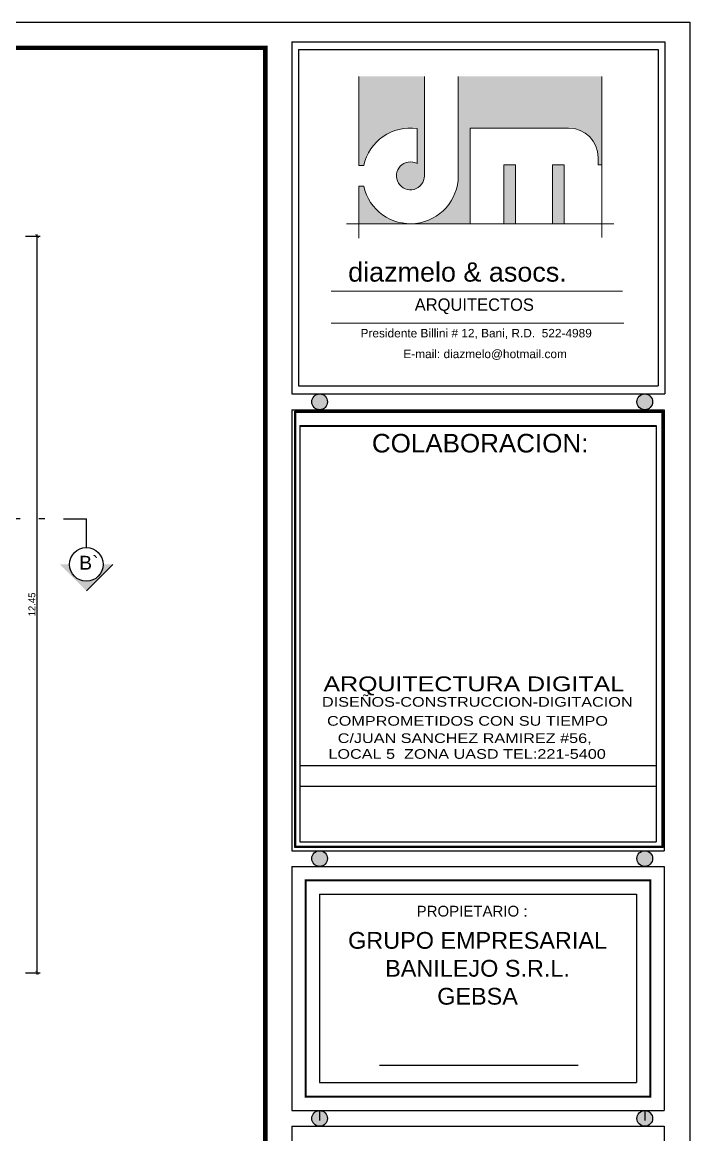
# Model space of a CAD drawing. Header units: feet. Extents: x -417 to 46, y -646 to -218.
# Drawn here: x -59.03 to -47.75, y -294.52 to -275.72 of the extents above; entities that cross this region are included whole.
import ezdxf
from ezdxf.enums import TextEntityAlignment as Align

# ---------------------------------------------------------------- set-up
doc = ezdxf.new("R2010")
doc.units = ezdxf.units.FT
doc.header["$MEASUREMENT"] = 0
doc.linetypes.add('DASHDOT', pattern=[25.4, 12.7, -6.35, 0, -6.35])
for name, color, linetype in [('DIM', 10, 'Continuous'), ('GRDUTIY', 5, 'Continuous'), ('HOJA', 7, 'Continuous'), ('MARCO', 7, 'Continuous'), ('TARGETA', 7, 'Continuous'), ('textos', 7, 'Continuous'), ('TEXXT', 8, 'Continuous')]:
    doc.layers.add(name, color=color, linetype=linetype)
doc.layers.add('DIM-COTAS', color=1, linetype='Continuous', lineweight=5)
doc.layers.add('TEXTO', color=7, linetype='Continuous', lineweight=5)
doc.styles.add('DAMIAN', font='arial.ttf', dxfattribs={"height": 0.12})
doc.styles.get("Standard").update_dxf_attribs({"font": 'arial.ttf', "height": 0.115})
doc.dimstyles.new('KEILY', dxfattribs={"dimtxt": 0.115, "dimasz": 0.06, "dimexe": 0.05, "dimexo": 0.2, "dimgap": 0.03, "dimtad": 1, "dimzin": 1, "dimdsep": 46, "dimtxsty": 'Standard', "dimblk": 'ARCHTICK', "dimcen": 2.5, "dimdle": 0.03, "dimclrd": 256, "dimclre": 256, "dimclrt": 7, "dimadec": 0, "dimazin": 0, "dimtfac": 1, "dimtmove": 2, "dimatfit": 3, "dimfxl": 0.2, "dimfxlon": 1, "dimtolj": 1, "dimtzin": 1, "dimarcsym": 0})

# ---------------------------------------------------------------- blocks, each defined once
blk = doc.blocks.new('A$C6FFE63EF')
at = {"layer": 'TEXTO', "ltscale": 0.05}
h = blk.add_hatch(color=256, dxfattribs=at)
h.paths.add_polyline_path([(1.319448941360122, 2.869846365409018), (1.319448941360122, 2.479244386894408, 3.622678922030437), (1.401438063949684, 2.342050343929174), (1.401438063949456, 3.448903498905935), (0.6717348728880665, 3.448903498906162), (0.6717348728880665, 2.456835115556515), (0.7252376595533292, 2.456835115556686, -0.3914968125861943)])
h.paths.add_polyline_path([(1.245658731029891, 1.809121047088524, -0.3519687775108911), (0.7252376595535566, 2.227265572302116), (0.6717348728880665, 2.227265572302002), (0.6717348728880665, 1.809121047088638)])
h.paths.add_polyline_path([(1.909770624013561, 2.874979640770931), (3.008424866729513, 2.874979640769908, -0.4142135623730268), (3.336381357091852, 2.547023150407625), (3.336381357091852, 2.46609350586985), (3.377375918387258, 2.466093505870077), (3.377375918387031, 3.448903498906162), (1.778588027864942, 3.448903498906162), (1.778588027864942, 2.342050343929344, -0.4142135623730883), (1.245658731029891, 1.809121047088524), (1.909770624013333, 1.809121047088638)])
h.paths.add_polyline_path([(2.418103184071185, 2.465034027815165), (2.286920587928705, 2.465034027814937), (2.286920587928705, 1.809121047088524), (2.418103184071185, 1.809121047088524)], flags=17)
h.paths.add_polyline_path([(2.959231393176481, 2.465034027814937), (2.828048797027975, 2.465034027815051), (2.828048797028202, 1.809121047088524), (2.959231393176708, 1.809121047088524)], flags=17)
for p, q in [((0.6714358433741268, 2.456159262487773), (0.6714358433738994, 3.448227645837477)), ((1.401139034429832, 2.341374490860545), (1.401139034429832, 3.448227645837363)), ((1.778288998349865, 2.341374490860431), (1.778288998349865, 3.448227645837477)), ((3.377076888869226, 2.465417652800596), (3.377076888869453, 3.448227645837363)), ((1.319149911836746, 2.478568533824699), (1.319149911836746, 2.86917051234073)), ((1.909471594493368, 1.808445194019669), (1.909471594493368, 2.874303787701507)), ((1.909471594493368, 2.874303787701507), (3.008125837214891, 2.87430378770128)), ((3.336082327573706, 2.546347297337007), (3.336082327574047, 2.465417652800426)), ((0.724938630033364, 2.456159262487773), (0.6714358433741268, 2.456159262487773)), ((2.286621558415561, 1.808445194019782), (2.286621558415789, 2.464358174746422)), ((2.286621558415789, 2.464358174746422), (2.417804154558041, 2.464358174746422)), ((2.417804154558041, 1.808445194019669), (2.417804154558041, 2.464358174746422)), ((2.827749767514035, 1.808445194019782), (2.827749767514035, 2.464358174746536)), ((2.827749767514035, 2.464358174746536), (2.958932363656743, 2.464358174746536)), ((2.958932363656743, 1.808445194019782), (2.958932363656743, 2.464358174746536)), ((3.336082327574047, 2.465417652800426), (3.377076888869226, 2.465417652800596)), ((3.377076888869226, 2.465417652800596), (3.377076888869453, 1.653222231723078)), ((0.6714358433741268, 1.808445194019782), (0.6714358433738994, 2.226589719233431)), ((0.724938630033364, 2.22658971923326), (0.6714358433738994, 2.226589719233431)), ((0.5342779066743901, 1.808445194019782), (3.512051339742868, 1.808445194019782)), ((0.6714358433741268, 1.808445194019782), (0.6714358433741268, 1.647022833948881)), ((0.362436261267078, 1.057497304282151), (3.609638424084267, 1.057497304282151)), ((0.362436261267078, 0.6981320597495824), (3.622429132133504, 0.6981320597494687))]:
    blk.add_line(p, q, dxfattribs=at)
for centre, radius, start, end in [((1.245359701507084, 2.341374490860659), 0.5329292968407148, 82.04116811846757, 167.5619071849688), ((3.00812583721455, 2.546347297337121), 0.3279564903635168, 0, 90), ((1.245359701507084, 2.341374490860659), 0.1557793329226705, 61.72628636862446, 0), ((1.245359701507084, 2.341374490860659), 0.5329292968407148, 192.4380928150312, 0)]:
    blk.add_arc(centre, radius, start, end, dxfattribs=at)
at = {"layer": 'TEXTO', "ltscale": 0.3, "width": 13.01141254657624, "attachment_point": 1}
for s, insert, char_height in [('{\\fSwis721 Blk BT|b0|i0|c0|p34;diazmelo & asocs.}', (0.5516283212623989, 1.377722517865379), 0.2148943176050231), ('{\\fComic Sans MS|b0|i0|c0|p66;ARQUITECTOS}', (1.293494381386097, 0.9753579604938523), 0.1375323632672149), ('{\\fArial|b0|i0|c0|p34;Presidente Billini # 12, Bani, R.D.  522-4989}', (0.6897145117290506, 0.6358165740402342), 0.0945534997462102), ('{\\fArial|b0|i0|c0|p34;E-mail: diazmelo@hotmail.com}', (1.166842528767518, 0.404597507728397), 0.0945534997462102)]:
    blk.add_mtext(s, dxfattribs=dict(at, insert=insert, char_height=char_height))
blk = doc.blocks.new('_ArchTick')
at = {"layer": 'DIM-COTAS', "color": 0, "const_width": 0.15}
blk.add_lwpolyline([(-0.5, -0.5), (0.5, 0.5)], dxfattribs=at)
blk = doc.blocks.new('*D1114')
at = {"layer": 'Defpoints', "color": 0, "transparency": 16777216}
for p in [(-59.30955871232906, -279.3320755191467), (-58.78059263359452, -279.3320755191467), (-59.30955871232908, -291.7786972283984)]:
    blk.add_point(p, dxfattribs=at)
at = {"layer": 'DIM', "lineweight": -2, "transparency": 16777216}
for p, q in [((-58.98059263359453, -279.3320755191467), (-58.73059263359453, -279.3320755191467)), ((-58.78059263359452, -291.8086972283983), (-58.78059263359452, -279.3020755191467)), ((-58.98059263359453, -291.7786972283984), (-58.73059263359453, -291.7786972283984))]:
    blk.add_line(p, q, dxfattribs=at)
at = {"layer": 'DIM', "lineweight": -2, "transparency": 16777216, "xscale": 0.06, "yscale": 0.06, "zscale": 0.06}
for p, rotation in [((-58.78059263359452, -279.3320755191467), 90), ((-58.78059263359452, -291.7786972283984), 270)]:
    blk.add_blockref('_ArchTick', p, dxfattribs=dict(at, rotation=rotation))
at = {"layer": 'DIM', "color": 7, "transparency": 16777216, "insert": (-58.86930852718247, -285.5553863737725), "char_height": 0.115, "attachment_point": 5, "rotation": 90}
blk.add_mtext('\\A1;12.45', dxfattribs=at)

msp = doc.modelspace()

# ---------------------------------------------------------------- hatches: boundary and pattern name
at = {"layer": 'GRDUTIY'}
h = msp.add_hatch(color=256, dxfattribs=at)
edge = h.paths.add_edge_path()
edge.add_line((-58.233398078877, -284.8796673760008), (-58.39631531870859, -284.8796673760008))
edge.add_line((-58.39631531870859, -284.8796673760008), (-57.94942658089153, -285.3272357336937))
edge.add_line((-57.94942658089153, -285.3272357336937), (-57.50253784307446, -284.8796673760008))
edge.add_line((-57.50253784307446, -284.8796673760008), (-57.66545508290605, -284.8796673760008))
edge.add_ellipse((-57.94942658089153, -284.8796673760008), major_axis=(0.2007981718885526, -0.2007981718885527), ratio=0.999999999999962, start_angle=225.0000000000011, end_angle=405.0000000000011, ccw=False)
at = {"layer": 'textos'}
h = msp.add_hatch(color=7, dxfattribs=at)
h.paths.add_polyline_path([(-53.87468349379878, -282.1316867740347, 1), (-54.14095225356277, -282.1316867740347, 1)])
h.paths.add_polyline_path([(-48.37998377797271, -282.1316867740347, 1), (-48.6462525377367, -282.1316867740347, 1)])
h = msp.add_hatch(color=7, dxfattribs=at)
h.paths.add_polyline_path([(-53.87468349379674, -289.8502647776635, 1), (-54.14095225355857, -289.8502647776635, 1)])
h.paths.add_polyline_path([(-48.37998377796998, -289.8502647776635, 1), (-48.64625253773249, -289.8502647776635, 1)])
h = msp.add_hatch(color=7, dxfattribs=at)
h.paths.add_polyline_path([(-54.00781787367509, -294.108682855046, 1), (-54.00781787367509, -294.3749516148094, 1)])
h.paths.add_polyline_path([(-48.51311815784902, -294.108682855046, 1), (-48.51311815784902, -294.3749516148094, 1)])

# ---------------------------------------------------------------- linework, layer by layer
at = {"layer": 'GRDUTIY', "color": 8, "linetype": 'DASHDOT', "ltscale": 0.05}
for p, q in [((-80.25388877954637, -284.0605633183969), (-57.94942658089153, -284.1075680525124)), ((-57.94942658089153, -284.5956958780153), (-57.94942658089153, -284.107568052516))]:
    msp.add_line(p, q, dxfattribs=at)
at = {"layer": 'GRDUTIY'}
msp.add_line((-57.94944963972179, -285.3272357336937), (-57.50256090190473, -284.8796673760008), dxfattribs=at)
at = {"layer": 'GRDUTIY', "color": 3}
msp.add_circle((-57.94942658089153, -284.8796673760008), 0.2839714979845127, dxfattribs=at)
at = {"layer": 'HOJA', "color": 17, "linetype": 'Continuous'}
for p, q in [((-54.3443735274866, -288.2756427910255), (-48.3178958997762, -288.2756427910255)), ((-54.3443735274866, -288.6281864751161), (-48.3178958997762, -288.6281864751161))]:
    msp.add_line(p, q, dxfattribs=at)
at = {"layer": 'MARCO'}
msp.add_lwpolyline([(-112.2525786124741, -275.7176053508621), (-47.75257861247405, -275.7176053508621), (-47.75257861247405, -317.7176053508621), (-112.2525786124741, -317.7176053508621)], close=True, dxfattribs=at)
at = {"layer": 'MARCO', "const_width": 0.07500000000000001}
msp.add_lwpolyline([(-54.92504918278837, -276.1516371573784), (-111.8185468059578, -276.1516371573784), (-111.8185468059578, -317.2835735443459), (-54.92504918278837, -317.2835735443459)], close=True, dxfattribs=at)
at = {"layer": 'TARGETA', "color": 3}
for p, q in [((-54.47829518392746, -276.0495155161213), (-48.17199382566912, -276.0495155161213)), ((-54.47829518392746, -276.0495155161213), (-54.47829518392746, -281.9985523941561)), ((-48.17199382566912, -276.0495155161213), (-48.17199382566912, -281.9985523941561)), ((-54.36202349660903, -276.1806072919782), (-48.28826551298789, -276.1806072919782)), ((-54.36202349660903, -276.1806072919782), (-54.36202349660903, -281.8643757695086)), ((-48.28826551298789, -276.1806072919782), (-48.28826551298789, -281.8643757695086)), ((-54.47829518392746, -281.9985523941561), (-48.17199382566912, -281.9985523941561)), ((-54.36202349660903, -281.8643757695086), (-48.30617045031227, -281.8643757695086)), ((-48.30617045031227, -281.8643757695086), (-48.28826551298789, -281.8643757695086)), ((-54.34437353050407, -282.5320671117677), (-54.34437353050407, -289.5530076506676)), ((-54.34437353050407, -282.5320671117677), (-48.3178958997762, -282.5320671117677)), ((-54.34437345880133, -282.5453541163859), (-54.34437345880133, -289.566294655286)), ((-54.34437345880133, -282.5453541163859), (-48.31789582807392, -282.5453541163859)), ((-54.34437345880133, -282.5453541192662), (-54.34437345880133, -289.566294655286)), ((-48.3178958997762, -282.5320671117677), (-48.3178958997762, -289.5530076506676)), ((-48.31789582807392, -282.5453541163859), (-48.31789582807392, -289.566294655286)), ((-48.31789583108548, -282.5453541192662), (-48.31789583108548, -289.566294655286)), ((-54.34437345880133, -289.566294655286), (-48.31789582807392, -289.566294655286)), ((-54.34437345880133, -289.566294655286), (-48.31789583108548, -289.566294655286)), ((-54.47829518392746, -289.9833991575418), (-48.18397410294256, -289.9833991575418)), ((-54.47829518392746, -289.9833991575418), (-54.47829518392132, -294.1086828550435)), ((-48.18397410294256, -289.9833991575418), (-48.18397410294256, -294.1086828550435)), ((-54.00700132971042, -290.4546930117532), (-48.65526795716039, -290.4546930117532)), ((-54.00700132971042, -290.4546930117532), (-54.00700132971042, -293.6373890008319)), ((-48.65526795716039, -290.4546930117532), (-48.65526795716039, -293.6373890008319)), ((-54.00700132971042, -293.6373890008319), (-48.65526795716039, -293.6373890008319)), ((-54.47829518392132, -294.1086828550435), (-48.18397410294256, -294.1086828550435)), ((-54.47829518392132, -294.3749516148056), (-54.47829518392132, -295.7300984516221)), ((-54.47829518392132, -294.3749516148056), (-48.1839741029371, -294.3749516148056)), ((-48.1839741029371, -294.3749516148056), (-48.1839741029371, -295.7300984516221))]:
    msp.add_line(p, q, dxfattribs=at)
at = {"layer": 'textos', "color": 7}
for p, q in [((-54.47829518392746, -282.267342323965), (-54.47829518392746, -289.717130397774)), ((-54.47829518392746, -282.267342323965), (-48.18397410294801, -282.267342323965)), ((-54.47829518392746, -282.267342323965), (-48.18397410294801, -282.267342323965)), ((-54.47829518392746, -282.267342323965), (-48.18397410294801, -282.267342323965)), ((-54.42729206943386, -289.6656292314843), (-54.42729206943386, -282.2873519253068)), ((-54.42729206943386, -282.2873519253068), (-48.20398370429052, -282.2873519253068)), ((-54.40728246809203, -289.6456196301429), (-54.40728246809203, -282.3073615266486)), ((-54.40728246809203, -282.3073615266486), (-48.22399330562621, -282.3073615266486)), ((-48.22399330562621, -282.3073615266486), (-48.22399330562621, -289.6456196301429)), ((-48.20398370429052, -282.2873519253068), (-48.20398370429052, -289.6656292314843)), ((-48.18397410294801, -282.267342323965), (-48.18397410294801, -289.717130397774)), ((-48.20398370429052, -289.6656292314843), (-54.42729206943386, -289.6656292314843)), ((-48.22399330562621, -289.6456196301429), (-54.40728246809203, -289.6456196301429)), ((-54.47829518392746, -289.717130397774), (-48.18397410294801, -289.717130397774)), ((-54.47829518392746, -289.9833991575418), (-48.18397410294256, -289.9833991575418)), ((-54.00781787368055, -294.1086828550435), (-54.00781787368055, -294.2766689727617)), ((-48.51311815785448, -294.1086828550435), (-48.51311815785448, -294.2766689727617))]:
    msp.add_line(p, q, dxfattribs=at)
for centre in [(-54.00781787368055, -282.1316867740347), (-48.51311815785448, -282.1316867740347), (-54.00781787368055, -289.8502647776635), (-54.00781787368055, -289.8502647776578), (-48.51311815784902, -289.8502647776635), (-48.51311815784902, -289.8502647776578), (-54.00781787367509, -294.2418172349277), (-48.51311815784902, -294.2418172349277)]:
    msp.add_circle(centre, 0.1331343798818282, dxfattribs=at)
at = {"layer": 'TEXXT'}
msp.add_line((-52.99477295286533, -293.3400366148045), (-49.6401287627981, -293.3400366148045), dxfattribs=at)
at = {"layer": 'TEXXT', "const_width": 0.03141959028094109}
msp.add_lwpolyline([(-54.24264825681576, -290.2190460846477), (-48.41962103004801, -290.2190460846477), (-48.41962103004801, -293.8730359279379), (-54.24264825681576, -293.8730359279379), (-54.24264825681576, -290.2190460846477)], dxfattribs=at)

# ---------------------------------------------------------------- block references
at = {"xscale": 1.516622773005782, "yscale": 1.516622773005782, "zscale": 1.516622773005782}
msp.add_blockref('A$C6FFE63EF', (-54.36202349660903, -281.8643757695086), dxfattribs=at)

# ---------------------------------------------------------------- texts
at = {"layer": 'textos', "color": 7, "style": 'DAMIAN', "width": 1.2}
for s, height, p in [('ARQUITECTURA DIGITAL', 0.2513567221218504, (-53.94246370952555, -286.7725471932474)), ('DISEÑOS-CONSTRUCCION-DIGITACION', 0.1633818693792028, (-53.96765621640861, -287.1211042899362)), ('COMPROMETIDOS CON SU TIEMPO', 0.1633818693792028, (-53.88199626880919, -287.4423204782165)), ('C/JUAN SANCHEZ RAMIREZ #56,  ', 0.1633818693792028, (-53.70169530914018, -287.7344903755122)), ('LOCAL 5  ZONA UASD TEL:221-5400', 0.1633818693792028, (-53.85912942670404, -288.0011433413515))]:
    msp.add_text(s, height=height, dxfattribs=at).set_placement(p, align=Align.TOP_LEFT)
at = {"layer": 'textos', "color": 7, "style": 'DAMIAN'}
for s, insert, char_height, width, attachment_point in [('COLABORACION:', (-53.12364955547241, -282.6738024502849), 0.3141959026523131, 5.807036939226601, 1), ('PROPIETARIO :', (-52.36816601179743, -290.6484970848871), 0.1815800960608248, 4.194954171342681, 1), ('GRUPO EMPRESARIAL\\PBANILEJO S.R.L.\\PGEBSA', (-51.33880305134601, -291.0914059097514), 0.2832023027425844, 6.542681202381894, 2)]:
    msp.add_mtext(s, dxfattribs=dict(at, insert=insert, char_height=char_height, width=width, attachment_point=attachment_point))
at = {"layer": 'TEXXT', "insert": (-58.07111423601768, -284.7343430879119), "char_height": 0.234, "width": 3.63, "attachment_point": 1, "style": 'DAMIAN'}
msp.add_mtext('B`', dxfattribs=at)

# ---------------------------------------------------------------- dimensions: what is measured, and where the dimension line sits
at = {"layer": 'DIM'}
dim = msp.add_linear_dim(base=(-58.78059263359452, -279.3320755191467), p1=(-59.30955871232908, -291.7786972283984), p2=(-59.30955871232906, -279.3320755191467), angle=90, dimstyle='KEILY', dxfattribs=at)
dim.commit()
dim.dimension.update_dxf_attribs({"geometry": '*D1114', "text_midpoint": (-58.86930852718247, -285.5553863737725)})

doc.saveas('drawing.dxf')
